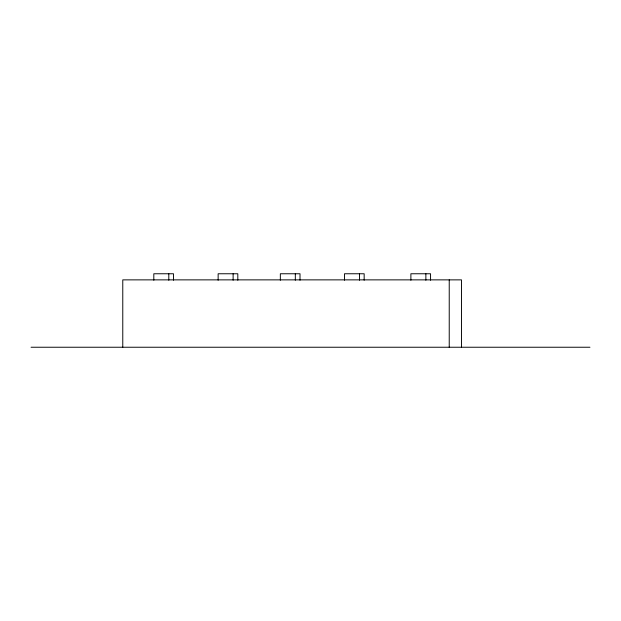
<?xml version="1.0" encoding="UTF-8"?>
<svg xmlns="http://www.w3.org/2000/svg" width="621" height="621" viewBox="0 0 621 621"><rect width="100%" height="100%" fill="white"/><g stroke="black" fill="none" stroke-linecap="round" stroke-linejoin="round"><path stroke-width="0.93" d="M31.05 347.24L589.95 347.24M461.473 347.24L461.473 279.869L122.772 279.869L122.772 347.24M449.231 279.869L449.231 347.24M430.555 280.226L430.555 273.76L410.885 273.76L410.885 280.226M425.866 273.76L425.866 280.226M364.162 280.226L364.162 273.76L344.492 273.76L344.492 280.226M359.474 273.76L359.474 280.226M300.013 280.226L300.013 273.76L280.343 273.76L280.343 280.226M295.324 273.76L295.324 280.226M237.812 280.226L237.812 273.76L218.142 273.76L218.142 280.226M233.123 273.76L233.123 280.226M173.484 280.226L173.484 273.76L153.814 273.76L153.814 280.226M168.796 273.76L168.796 280.226"/></g></svg>
